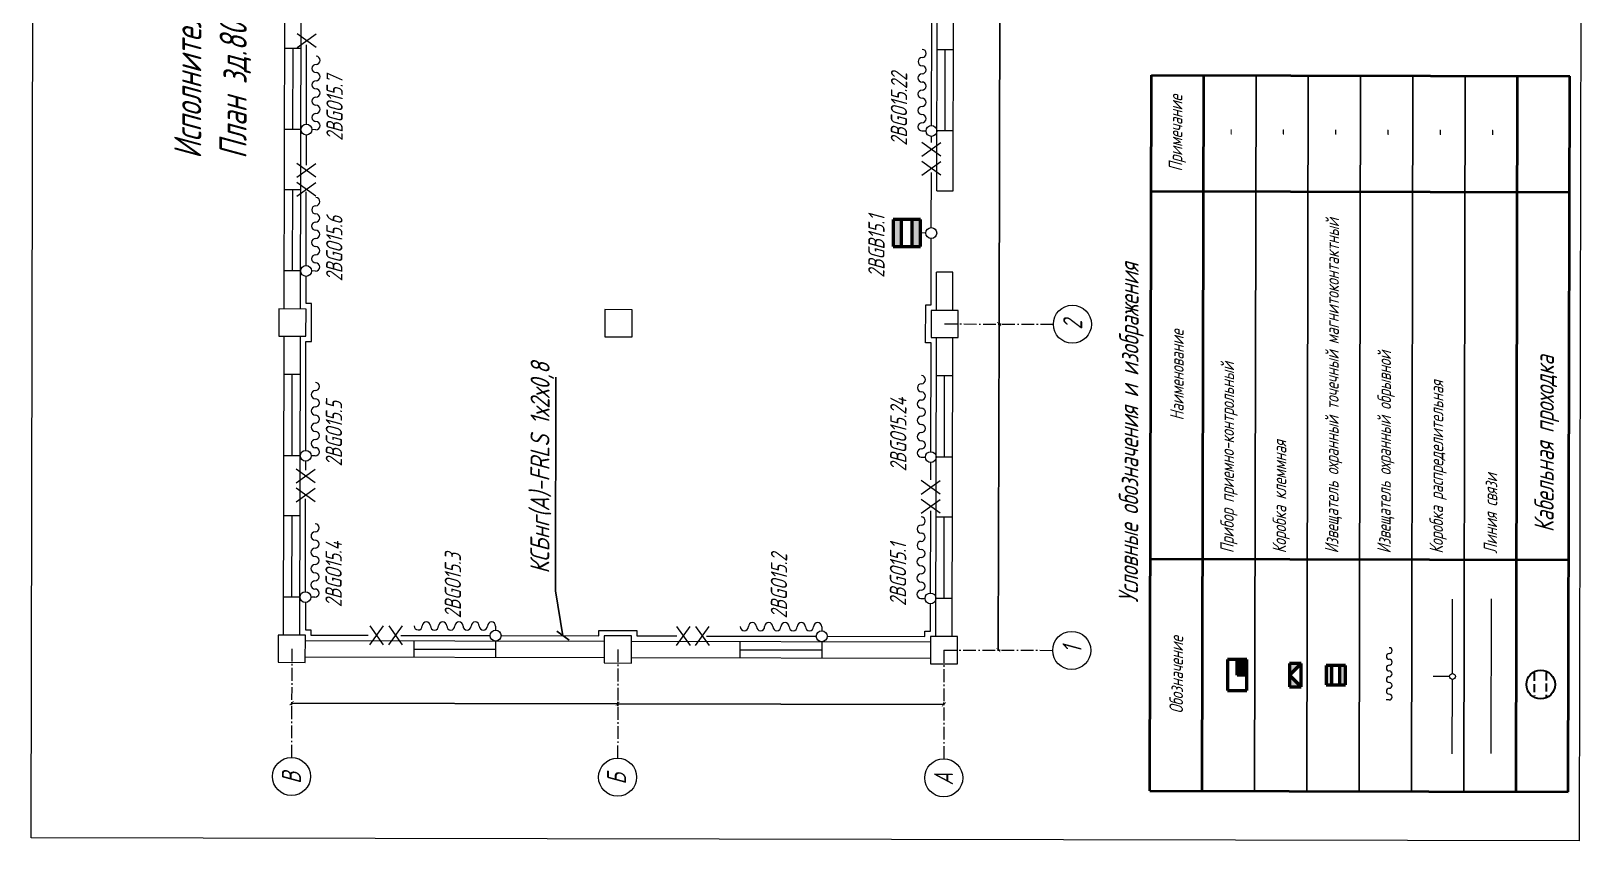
# Model space of a CAD drawing. Header units: millimetres. Extents: x 11147 to 17246, y -744 to 6547.
# Drawn here: x 14604 to 15576, y 1069 to 1575 of the extents above; entities that cross this region are included whole.
import ezdxf
from ezdxf import colors
from ezdxf.entities.mleader import LeaderData, LeaderLine
from ezdxf.math import Vec2, Vec3

# ---------------------------------------------------------------- set-up
doc = ezdxf.new("R2010")
doc.units = ezdxf.units.MM
doc.linetypes.add('gost5', pattern=[7, 5, -2, 0])
doc.linetypes.add('gost6', pattern=[12, 8, -1.5, 1, -1.5])
doc.layers.get('Defpoints').update_dxf_attribs({"color": 33})
for name, color, linetype, lineweight in [('Датчики (Вновь)', 2, 'Continuous', 50), ('КаБель силовой (Вновь)', 1, 'Continuous', 60), ('Линия выноска', 137, 'Continuous', 20), ('Линия связи (Вновь)', 3, 'Continuous', 60), ('Осевая', 4, 'gost6', 25), ('ППК и др. приБоры', 171, 'Continuous', 50), ('Размерная', 4, 'Continuous', 25), ('Рамка толстая', 7, 'Continuous', 60), ('Рамка тонкая', 5, 'Continuous', 25), ('Связь', 84, 'Continuous', 50), ('Строительный', 251, 'Continuous', 13), ('ТаБлица', 253, 'Continuous', 25), ('текст', 7, 'Continuous', 25), ('Щиты пульты (Вновь)', 5, 'Continuous', 50), ('Эл. аппараты (Вновь)', 93, 'Continuous', 50)]:
    doc.layers.add(name, color=color, linetype=linetype, lineweight=lineweight)
doc.styles.add('Simplex', font='simplex.shx', dxfattribs={"width": 0.7, "oblique": 15})
doc.styles.get("Standard").update_dxf_attribs({"font": 'arial.ttf'})
doc.dimstyles.new('ISO-25', dxfattribs={"dimtxt": 2.5, "dimasz": 2.5, "dimexe": 1.25, "dimexo": 0.625, "dimtad": 1, "dimtxsty": 'Standard', "dimcen": 2.5, "dimadec": 0, "dimazin": 0, "dimtfac": 1, "dimtmove": 0, "dimatfit": 3, "dimfxl": 1, "dimarcsym": 0})

# ---------------------------------------------------------------- blocks, each defined once
blk = doc.blocks.new('_ArchTick')
at = {"color": 0, "linetype": 'ByBlock', "const_width": 0.15}
blk.add_lwpolyline([(-0.5, -0.5), (0.5, 0.5)], dxfattribs=at)
blk = doc.blocks.new('*D144')
at = {"layer": 'Defpoints', "color": 0, "lineweight": 80, "transparency": 16777216}
for p in [(15209.69, 1392.19), (15209.69, 1392.19), (15209.26, 1188.19)]:
    blk.add_point(p, dxfattribs=at)
at = {"layer": 'Размерная', "color": 0, "lineweight": -2, "transparency": 16777216}
for p, q in [((15209.26, 1188.19), (15209.69, 1392.19)), ((15210.31, 1392.19), (15210.94, 1392.19)), ((15209.89, 1188.19), (15210.51, 1188.19))]:
    blk.add_line(p, q, dxfattribs=at)
at = {"layer": 'Размерная', "color": 0, "lineweight": -2, "transparency": 16777216, "xscale": 2.5, "yscale": 2.5, "zscale": 2.5}
for p, rotation in [((15209.69, 1392.19), 89.88075628171742), ((15209.26, 1188.19), 269.8807562817174)]:
    blk.add_blockref('_ArchTick', p, dxfattribs=dict(at, rotation=rotation))
blk = doc.blocks.new('*D139')
at = {"layer": 'Defpoints', "color": 0, "lineweight": 80, "transparency": 16777216}
for p in [(15210.11, 1596.19), (15210.11, 1596.19), (15209.69, 1392.19)]:
    blk.add_point(p, dxfattribs=at)
at = {"layer": 'Размерная', "color": 0, "lineweight": -2, "transparency": 16777216}
for p, q in [((15209.48, 1596.19), (15208.86, 1596.19)), ((15209.69, 1392.19), (15210.11, 1596.19)), ((15210.31, 1392.19), (15210.94, 1392.19))]:
    blk.add_line(p, q, dxfattribs=at)
at = {"layer": 'Размерная', "color": 0, "lineweight": -2, "transparency": 16777216, "xscale": 2.5, "yscale": 2.5, "zscale": 2.5}
for p, rotation in [((15210.11, 1596.19), 89.88075628171742), ((15209.69, 1392.19), 269.8807562817174)]:
    blk.add_blockref('_ArchTick', p, dxfattribs=dict(at, rotation=rotation))
blk = doc.blocks.new('*D145')
at = {"layer": 'Defpoints', "color": 0, "lineweight": 80, "transparency": 16777216}
for p in [(14971.19, 1154.69), (15175.19, 1154.26), (15175.19, 1154.26)]:
    blk.add_point(p, dxfattribs=at)
at = {"layer": 'Размерная', "color": 0, "lineweight": -2, "transparency": 16777216}
for p, q in [((14971.19, 1154.69), (15175.19, 1154.26)), ((14971.19, 1154.06), (14971.19, 1153.44)), ((15175.19, 1154.89), (15175.19, 1155.51))]:
    blk.add_line(p, q, dxfattribs=at)
at = {"layer": 'Размерная', "color": 0, "lineweight": -2, "transparency": 16777216, "xscale": 2.5, "yscale": 2.5, "zscale": 2.5}
for p, rotation in [((14971.19, 1154.69), 179.8807562817177), ((15175.19, 1154.26), 359.8807562817177)]:
    blk.add_blockref('_ArchTick', p, dxfattribs=dict(at, rotation=rotation))
blk = doc.blocks.new('*D143')
at = {"layer": 'Defpoints', "color": 0, "lineweight": 80, "transparency": 16777216}
for p in [(14767.19, 1155.11), (14971.19, 1154.69), (14971.19, 1154.69)]:
    blk.add_point(p, dxfattribs=at)
at = {"layer": 'Размерная', "color": 0, "lineweight": -2, "transparency": 16777216}
for p, q in [((14767.19, 1155.11), (14971.19, 1154.69)), ((14767.19, 1154.48), (14767.19, 1153.86)), ((14971.19, 1155.31), (14971.19, 1155.94))]:
    blk.add_line(p, q, dxfattribs=at)
at = {"layer": 'Размерная', "color": 0, "lineweight": -2, "transparency": 16777216, "xscale": 2.5, "yscale": 2.5, "zscale": 2.5}
for p, rotation in [((14767.19, 1155.11), 179.8807562817177), ((14971.19, 1154.69), 359.8807562817177)]:
    blk.add_blockref('_ArchTick', p, dxfattribs=dict(at, rotation=rotation))
blk = doc.blocks.new('A$C42F14C84')
at = {"layer": 'Датчики (Вновь)', "true_color": 0x000000}
h = blk.add_hatch(color=18, dxfattribs=at)
h.paths.add_polyline_path([(5, 3.5), (5, 5), (0, 5), (0, 3.5)])
h.paths.add_polyline_path([(0, 1.5), (0, 0), (5, 0), (5, 1.5)])
at = {"layer": 'Датчики (Вновь)', "color": 18, "true_color": 0x000000}
for p, q in [((0, 5), (0, 0)), ((5, 5), (0, 5)), ((0, 3.5), (5, 3.5)), ((5, 0), (5, 5)), ((0, 1.5), (5, 1.5)), ((0, 0), (5, 0))]:
    blk.add_line(p, q, dxfattribs=at)
blk = doc.blocks.new('_Oblique')
at = {"color": 0, "linetype": 'ByBlock', "lineweight": -2}
blk.add_line((-0.5, -0.5), (0.5, 0.5), dxfattribs=at)
blk = doc.blocks.new('A$C48594EF7')
at = {"layer": 'Щиты пульты (Вновь)'}
h = blk.add_hatch(color=256, dxfattribs=at)
h.paths.add_polyline_path([(0, 3), (0, 0), (3, 3)])
h.paths.add_polyline_path([(6, 3), (3, 3), (6, 0)])
for p, q in [((0, 3), (0, 0)), ((6, 3), (0, 3)), ((0, 0), (3, 3)), ((3, 3), (6, 0)), ((6, 0), (6, 3)), ((0, 0), (6, 0))]:
    blk.add_line(p, q, dxfattribs=at)
blk = doc.blocks.new('*T155')
at = {"layer": 'ТаБлица', "color": 0, "linetype": 'ByBlock', "lineweight": 40, "transparency": 16777216}
for p, q in [((0, 0), (0.93, 447.7)), ((0.93, 447.7), (262.65, 447.15)), ((32.71, -0.07), (33.65, 447.63)), ((229, -0.48), (229.94, 447.22)), ((261.72, -0.54), (262.65, 447.15)), ((0.78, 375.1), (262.5, 374.55)), ((0.3, 145.2), (262.02, 144.65)), ((0, 0), (261.72, -0.54))]:
    blk.add_line(p, q, dxfattribs=at)
at = {"layer": 'ТаБлица', "color": 5, "linetype": 'ByBlock', "lineweight": 25, "transparency": 16777216}
for p, q in [((65.43, -0.14), (66.36, 447.56)), ((98.14, -0.2), (99.08, 447.49)), ((130.86, -0.27), (131.79, 447.43)), ((163.57, -0.34), (164.51, 447.36)), ((196.29, -0.41), (197.22, 447.29))]:
    blk.add_line(p, q, dxfattribs=at)
at = {"layer": 'ТаБлица', "color": 2, "lineweight": 20, "transparency": 16777216, "char_height": 8.47, "rotation": 89.88076, "style": 'Simplex'}
for s, insert, width, attachment_point in [('{\\C256;\\c0;Примечание}', (17.21, 411.37), 72.6, 5), ('-', (49.93, 411.3), 65.34, 5), ('-', (82.64, 411.23), 65.34, 5), ('-', (115.36, 411.16), 65.34, 5), ('-', (148.07, 411.09), 65.34, 5), ('-', (180.79, 411.02), 65.34, 5), ('-', (213.5, 410.96), 65.34, 5), ('{\\C256;\\c0;Извещатель охранный точечный магнитоконтактный }', (114.81, 148.59), 222.64, 4), ('{\\C256;\\c0;Наименование}', (16.9, 260.12), 229.9, 5), ('{\\C256;\\c0;Извещатель охранный обрывной}', (147.53, 148.52), 222.64, 4), ('{\\C256;\\c0;Прибор приемно-контрольный}', (49.38, 148.73), 222.64, 4), ('{\\C256;\\c0;Коробка распределительная}', (180.24, 148.46), 222.64, 4), ('{\\C256;\\c0;Коробка клеммная}', (82.1, 148.66), 222.64, 4), ('{\\C256;\\c0;Линия связи}', (212.96, 148.39), 222.64, 4), ('{\\C256;\\c0;Обозначение}', (16.51, 72.57), 145.2, 5)]:
    blk.add_mtext(s, dxfattribs=dict(at, insert=insert, width=width, attachment_point=attachment_point))
blk = doc.blocks.new('A$C3F1D3E92')
at = {"layer": 'Датчики (Вновь)', "true_color": 0x000000}
h = blk.add_hatch(color=18, dxfattribs=at)
h.paths.add_polyline_path([(5, 3.5), (5, 5), (0, 5), (0, 3.5)])
h.paths.add_polyline_path([(0, 1.5), (0, 0), (5, 0), (5, 1.5)])
at = {"layer": 'Датчики (Вновь)', "color": 18, "true_color": 0x000000}
for p, q in [((0, 5), (0, 0)), ((5, 5), (0, 5)), ((5, 0), (5, 5)), ((0, 3.5), (5, 3.5)), ((0, 1.5), (5, 1.5)), ((0, 0), (5, 0))]:
    blk.add_line(p, q, dxfattribs=at)
blk = doc.blocks.new('A$C3B4B2642')
at = {"layer": 'ППК и др. приБоры'}
blk.add_hatch(color=256, dxfattribs=at).paths.add_polyline_path([(4, 2.5), (4, 0), (8, 0), (8, 2.5)])
for p, q in [((0, 5), (0, 0)), ((8, 5), (0, 5)), ((8, 0), (8, 5)), ((4, 0), (4, 2.5)), ((4, 2.5), (8, 2.5)), ((0, 0), (8, 0))]:
    blk.add_line(p, q, dxfattribs=at)

msp = doc.modelspace()

# ---------------------------------------------------------------- linework, layer by layer
at = {"color": 1, "linetype": 'gost5', "lineweight": 30}
for p, q in [((15544.46326, 1173.96249), (15544.55816, 1159.76045)), ((15552.05544, 1174.32039), (15551.89884, 1158.87313))]:
    msp.add_line(p, q, dxfattribs=at)
at = {"color": 5, "lineweight": 30}
msp.add_circle((15548.55504, 1166.7285), 8.97299, dxfattribs=at)
at = {"layer": 'КаБель силовой (Вновь)', "lineweight": 20}
for p, q in [((14782.3875, 1513.77885), (14779.8375, 1513.78416)), ((15161.48667, 1512.98987), (15164.03667, 1512.98457)), ((14782.20352, 1425.37904), (14779.65352, 1425.38435)), ((14781.96293, 1309.77929), (14779.41294, 1309.7846)), ((15161.06211, 1308.99031), (15163.61211, 1308.98501)), ((14781.77895, 1221.37949), (14779.22896, 1221.38479)), ((15160.87813, 1220.59051), (15163.42813, 1220.5852)), ((14894.79156, 1203.29425), (14894.78625, 1200.74425)), ((15098.79112, 1202.86968), (15098.78581, 1200.31969)), ((15453.77593, 1157.09331), (15451.96094, 1157.09709))]:
    msp.add_line(p, q, dxfattribs=at)
for centre, radius, start, end in [((15161.58751, 1561.43977), 2.55, 269.88075628, 89.88075628), ((14782.4671, 1552.02877), 2.55, 89.88075628, 269.88075628), ((14782.47772, 1557.12876), 2.55, 269.88075628, 89.88075628), ((15161.57689, 1556.33978), 2.55, 89.88075628, 269.88075628), ((14782.45649, 1546.92878), 2.55, 269.88075628, 89.88075628), ((15161.55567, 1546.1398), 2.55, 89.88075628, 269.88075628), ((15161.56628, 1551.23979), 2.55, 269.88075628, 89.88075628), ((14782.44587, 1541.82879), 2.55, 89.88075628, 269.88075628), ((14782.43526, 1536.7288), 2.55, 269.88075628, 89.88075628), ((15161.53444, 1535.93982), 2.55, 89.88075628, 269.88075628), ((15161.54505, 1541.03981), 2.55, 269.88075628, 89.88075628), ((14782.42464, 1531.62881), 2.55, 89.88075628, 269.88075628), ((14782.41403, 1526.52883), 2.55, 269.88075628, 89.88075628), ((15161.51321, 1525.73984), 2.55, 89.88075628, 269.88075628), ((15161.52382, 1530.83983), 2.55, 269.88075628, 89.88075628), ((14782.40342, 1521.42884), 2.55, 89.88075628, 269.88075628), ((14782.3928, 1516.32885), 2.55, 269.88075628, 89.88075628), ((15161.49198, 1515.53987), 2.55, 89.88075628, 269.88075628), ((15161.5026, 1520.63986), 2.55, 269.88075628, 89.88075628), ((14782.29374, 1468.72895), 2.55, 269.88075628, 89.88075628), ((14782.28312, 1463.62896), 2.55, 89.88075628, 269.88075628), ((14782.27251, 1458.52897), 2.55, 269.88075628, 89.88075628), ((14782.2619, 1453.42898), 2.55, 89.88075628, 269.88075628), ((14782.25128, 1448.32899), 2.55, 269.88075628, 89.88075628), ((14782.24067, 1443.22901), 2.55, 89.88075628, 269.88075628), ((14782.23005, 1438.12902), 2.55, 269.88075628, 89.88075628), ((14782.21944, 1433.02903), 2.55, 89.88075628, 269.88075628), ((14782.20882, 1427.92904), 2.55, 269.88075628, 89.88075628), ((15161.16294, 1357.44021), 2.55, 269.88075628, 89.88075628), ((14782.04254, 1348.02921), 2.55, 89.88075628, 269.88075628), ((14782.05315, 1353.1292), 2.55, 269.88075628, 89.88075628), ((15161.15233, 1352.34022), 2.55, 89.88075628, 269.88075628), ((14782.03192, 1342.92922), 2.55, 269.88075628, 89.88075628), ((15161.1311, 1342.14024), 2.55, 89.88075628, 269.88075628), ((15161.14172, 1347.24023), 2.55, 269.88075628, 89.88075628), ((14782.02131, 1337.82923), 2.55, 89.88075628, 269.88075628), ((14782.0107, 1332.72924), 2.55, 269.88075628, 89.88075628), ((15161.10987, 1331.94026), 2.55, 89.88075628, 269.88075628), ((15161.12049, 1337.04025), 2.55, 269.88075628, 89.88075628), ((14782.00008, 1327.62926), 2.55, 89.88075628, 269.88075628), ((14781.98947, 1322.52927), 2.55, 269.88075628, 89.88075628), ((15161.08865, 1321.74029), 2.55, 89.88075628, 269.88075628), ((15161.09926, 1326.84028), 2.55, 269.88075628, 89.88075628), ((14781.97885, 1317.42928), 2.55, 89.88075628, 269.88075628), ((14781.96824, 1312.32929), 2.55, 269.88075628, 89.88075628), ((15161.06742, 1311.54031), 2.55, 89.88075628, 269.88075628), ((15161.07803, 1316.6403), 2.55, 269.88075628, 89.88075628), ((14781.86917, 1264.72939), 2.55, 269.88075628, 89.88075628), ((15160.96835, 1263.94041), 2.55, 89.88075628, 269.88075628), ((15160.97897, 1269.0404), 2.55, 269.88075628, 89.88075628), ((14781.85856, 1259.6294), 2.55, 89.88075628, 269.88075628), ((14781.84795, 1254.52941), 2.55, 269.88075628, 89.88075628), ((15160.94712, 1253.74043), 2.55, 89.88075628, 269.88075628), ((15160.95774, 1258.84042), 2.55, 269.88075628, 89.88075628), ((14781.83733, 1249.42943), 2.55, 89.88075628, 269.88075628), ((14781.82672, 1244.32944), 2.55, 269.88075628, 89.88075628), ((15160.9259, 1243.54046), 2.55, 89.88075628, 269.88075628), ((15160.93651, 1248.64044), 2.55, 269.88075628, 89.88075628), ((14781.8161, 1239.22945), 2.55, 89.88075628, 269.88075628), ((14781.80549, 1234.12946), 2.55, 269.88075628, 89.88075628), ((15160.90467, 1233.34048), 2.55, 89.88075628, 269.88075628), ((15160.91528, 1238.44047), 2.55, 269.88075628, 89.88075628), ((14781.79488, 1229.02947), 2.55, 89.88075628, 269.88075628), ((14781.78426, 1223.92948), 2.55, 269.88075628, 89.88075628), ((15160.88344, 1223.1405), 2.55, 89.88075628, 269.88075628), ((15160.89405, 1228.24049), 2.55, 269.88075628, 89.88075628), ((14851.44165, 1203.38447), 2.55, 359.88075628, 179.88075628), ((14861.64163, 1203.36324), 2.55, 359.88075628, 179.88075628), ((14871.84161, 1203.34201), 2.55, 359.88075628, 179.88075628), ((14882.04159, 1203.32078), 2.55, 359.88075628, 179.88075628), ((14892.24157, 1203.29955), 2.55, 359.88075628, 179.88075628), ((15055.44121, 1202.9599), 2.55, 359.88075628, 179.88075628), ((15065.64119, 1202.93867), 2.55, 359.88075628, 179.88075628), ((15075.84117, 1202.91745), 2.55, 359.88075628, 179.88075628), ((15086.04115, 1202.89622), 2.55, 359.88075628, 179.88075628), ((15096.24112, 1202.87499), 2.55, 359.88075628, 179.88075628), ((14846.34167, 1203.39508), 2.55, 179.88075628, 359.88075628), ((14856.54164, 1203.37385), 2.55, 179.88075628, 359.88075628), ((14866.74162, 1203.35262), 2.55, 179.88075628, 359.88075628), ((14876.9416, 1203.3314), 2.55, 179.88075628, 359.88075628), ((14887.14158, 1203.31017), 2.55, 179.88075628, 359.88075628), ((15050.34122, 1202.97052), 2.55, 179.88075628, 359.88075628), ((15060.5412, 1202.94929), 2.55, 179.88075628, 359.88075628), ((15070.74118, 1202.92806), 2.55, 179.88075628, 359.88075628), ((15080.94116, 1202.90683), 2.55, 179.88075628, 359.88075628), ((15091.14113, 1202.8856), 2.55, 179.88075628, 359.88075628), ((15453.83259, 1184.31825), 1.815, 89.88075628, 269.88075628), ((15453.84015, 1187.94824), 1.815, 269.88075628, 89.88075628), ((15453.81749, 1177.05827), 1.815, 89.88075628, 269.88075628), ((15453.82504, 1180.68826), 1.815, 269.88075628, 89.88075628), ((15453.80238, 1169.79828), 1.815, 89.88075628, 269.88075628), ((15453.79482, 1166.16829), 1.815, 269.88075628, 89.88075628), ((15453.80993, 1173.42827), 1.815, 269.88075628, 89.88075628), ((15453.78727, 1162.5383), 1.815, 89.88075628, 269.88075628), ((15453.77971, 1158.90831), 1.815, 269.88075628, 89.88075628)]:
    msp.add_arc(centre, radius, start, end, dxfattribs=at)
at = {"layer": 'Линия связи (Вновь)', "lineweight": 20}
for p, q in [((15167.44374, 1516.37748), (15167.58526, 1584.37733)), ((14770.59463, 1565.26745), (14782.51229, 1573.74266)), ((14782.4946, 1565.24268), (14770.61232, 1573.76743)), ((14776.44458, 1517.19123), (14776.54806, 1566.91054)), ((14776.39106, 1491.47229), (14776.43043, 1510.39124)), ((15161.45383, 1497.20876), (15173.3715, 1505.68397)), ((15173.3538, 1497.18399), (15161.47152, 1505.70874)), ((15167.42147, 1505.67753), (15167.42959, 1509.5775)), ((14770.42571, 1484.10172), (14782.34337, 1492.57694)), ((14782.32568, 1484.07696), (14770.4434, 1492.6017)), ((15161.42906, 1485.30878), (15173.34673, 1493.784)), ((15173.32904, 1485.28402), (15161.44675, 1493.80877)), ((15167.31088, 1452.5392), (15167.38268, 1487.03989)), ((14770.40094, 1472.20175), (14782.3186, 1480.67696)), ((14782.30091, 1472.17698), (14770.41863, 1480.70173)), ((14776.26061, 1428.79142), (14776.35646, 1474.84875)), ((15163.90381, 1449.14628), (15160.50382, 1449.15336)), ((15167.21023, 1404.17772), (15167.29673, 1445.73921)), ((14776.21107, 1404.99147), (14776.24645, 1421.99143)), ((14779.61107, 1404.9844), (14776.21107, 1404.99147)), ((14779.56153, 1381.18445), (14779.61107, 1404.9844)), ((15163.7607, 1380.38485), (15163.81023, 1404.1848)), ((15163.81023, 1404.1848), (15167.21023, 1404.17772)), ((14776.02002, 1313.19167), (14776.16154, 1381.19152)), ((14776.16154, 1381.19152), (14779.56153, 1381.18445)), ((15167.1607, 1380.37778), (15163.7607, 1380.38485)), ((15167.01917, 1312.37792), (15167.1607, 1380.37778)), ((14775.99411, 1300.74254), (14776.00587, 1306.39169)), ((15166.98272, 1294.864), (15167.00502, 1305.57794)), ((14770.02794, 1292.98008), (14781.94561, 1301.45529)), ((14781.92792, 1292.95531), (14770.04563, 1301.48006)), ((15161.01387, 1285.81133), (15172.93154, 1294.28655)), ((15172.91384, 1285.78657), (15161.03156, 1294.31131)), ((14770.00318, 1281.0801), (14781.92084, 1289.55532)), ((14781.90315, 1281.05534), (14770.02087, 1289.58008)), ((14775.83604, 1224.79186), (14775.95684, 1282.83617)), ((15160.9891, 1273.91136), (15172.90677, 1282.38657)), ((15172.88908, 1273.88659), (15161.00679, 1282.41134)), ((15166.8352, 1223.97811), (15166.94218, 1275.38235)), ((14775.82189, 1217.99188), (14775.78651, 1200.99191)), ((15166.78566, 1200.17817), (15166.82104, 1217.17813)), ((15493.35896, 1173.60265), (15493.45591, 1220.18755)), ((15517.55632, 1123.63015), (15517.75778, 1220.42994)), ((14775.78651, 1200.99191), (14779.1865, 1200.98484)), ((14779.1865, 1200.98484), (14779.17943, 1197.58484)), ((14779.17943, 1197.58484), (14815.15063, 1197.50998)), ((14816.02777, 1191.55814), (14824.55252, 1203.44043)), ((14816.05254, 1203.45812), (14824.52776, 1191.54045)), ((14827.92775, 1191.53338), (14836.4525, 1203.41566)), ((14827.95251, 1203.43335), (14836.42773, 1191.51569)), ((14835.45367, 1197.46773), (14891.37918, 1197.35133)), ((14898.17917, 1197.33718), (14959.37904, 1197.20981)), ((14959.37904, 1197.20981), (14959.38611, 1200.60981)), ((14959.38611, 1200.60981), (14983.18606, 1200.56027)), ((14983.18606, 1200.56027), (14983.17899, 1197.16028)), ((14983.17899, 1197.16028), (15008.18339, 1197.10824)), ((15007.95316, 1191.15871), (15016.47791, 1203.04099)), ((15007.97793, 1203.05868), (15016.45314, 1191.14102)), ((15019.85314, 1191.13394), (15028.37788, 1203.01623)), ((15019.8779, 1203.03392), (15028.35312, 1191.11625)), ((15026.74952, 1197.0696), (15095.37874, 1196.92677)), ((15102.17873, 1196.91262), (15163.3786, 1196.78525)), ((15163.3786, 1196.78525), (15163.38567, 1200.18524)), ((15163.38567, 1200.18524), (15166.78566, 1200.17817)), ((15491.54019, 1171.79143), (15481.25521, 1171.81284)), ((15493.25445, 1123.38776), (15493.35141, 1169.97266))]:
    msp.add_line(p, q, dxfattribs=at)
at = {"layer": 'Осевая', "lineweight": 20}
for p, q in [((15175.68544, 1392.26006), (15243.6853, 1392.11854)), ((14767.26176, 1189.10963), (14767.12024, 1121.10978)), ((14971.26132, 1188.68507), (14971.1198, 1120.68521)), ((15175.26088, 1188.2605), (15175.11936, 1120.26065)), ((15175.26088, 1188.2605), (15243.26073, 1188.11898))]:
    msp.add_line(p, q, dxfattribs=at)
at = {"layer": 'Рамка толстая', "color": 18, "lineweight": 20, "true_color": 0x000000}
for p, q in [((14604.18717, 1070.91853), (14606.96166, 2404.04065)), ((15572.81008, 1068.90264), (15575.58457, 2402.02475)), ((15572.81008, 1068.90264), (14604.18717, 1070.91853))]:
    msp.add_line(p, q, dxfattribs=at)
at = {"layer": 'Рамка тонкая', "lineweight": 20}
for centre in [(15255.58527, 1392.09377), (15255.16071, 1188.09421), (14767.09548, 1109.2098), (14971.09503, 1108.78524), (15175.09459, 1108.36068)]:
    msp.add_circle(centre, 11.9, dxfattribs=at)
at = {"layer": 'Связь', "lineweight": 20}
msp.add_circle((15493.35518, 1171.78765), 1.815, dxfattribs=at)
at = {"layer": 'Строительный', "lineweight": 20}
for p, q in [((14762.60403, 1401.61978), (14762.99321, 1588.61938)), ((14772.80401, 1401.59855), (14773.19319, 1588.59815)), ((15170.75882, 1475.57049), (15170.99233, 1587.77025)), ((15180.9588, 1475.54927), (15181.19231, 1587.74902)), ((14762.94368, 1564.81943), (14773.14366, 1564.7982)), ((14767.93753, 1513.80893), (14768.04367, 1564.80882)), ((15170.9428, 1563.9703), (15181.14277, 1563.94907)), ((15175.93664, 1512.9598), (15176.04278, 1563.95969)), ((14773.03752, 1513.79831), (14762.83754, 1513.81954)), ((15181.03663, 1512.94918), (15170.83665, 1512.97041)), ((14762.7597, 1476.41962), (14772.95968, 1476.39839)), ((14767.75355, 1425.40912), (14767.85969, 1476.40901)), ((15170.75882, 1475.57049), (15180.9588, 1475.54927)), ((14772.85354, 1425.3985), (14762.65356, 1425.41973)), ((15170.60314, 1400.77066), (15170.65268, 1424.5706)), ((15180.85265, 1424.54938), (15170.65268, 1424.5706)), ((15180.80312, 1400.74943), (15180.85265, 1424.54938)), ((14759.20404, 1401.62686), (14759.16865, 1384.6269)), ((14776.204, 1401.59148), (14759.20404, 1401.62686)), ((14776.16862, 1384.59152), (14776.204, 1401.59148)), ((14963.20359, 1401.2023), (14963.16821, 1384.20233)), ((14980.20356, 1401.16692), (14963.20359, 1401.2023)), ((14980.16818, 1384.16695), (14980.20356, 1401.16692)), ((15167.20315, 1400.77773), (15167.16777, 1383.77777)), ((15184.20311, 1400.74235), (15167.20315, 1400.77773)), ((15184.16773, 1383.74239), (15184.20311, 1400.74235)), ((14759.16865, 1384.6269), (14776.16862, 1384.59152)), ((14762.17946, 1197.62022), (14762.56865, 1384.61982)), ((14772.37944, 1197.599), (14772.76863, 1384.59859)), ((14963.16821, 1384.20233), (14980.16818, 1384.16695)), ((15167.16777, 1383.77777), (15184.16773, 1383.74239)), ((15170.17858, 1196.7711), (15170.56776, 1383.77069)), ((15180.37856, 1196.74987), (15180.76774, 1383.74946)), ((14762.51912, 1360.81987), (14772.71909, 1360.79864)), ((14767.51296, 1309.80937), (14767.6191, 1360.80926)), ((15170.51823, 1359.97074), (15180.71821, 1359.94952)), ((15175.51208, 1308.96024), (15175.61822, 1359.96013)), ((14772.61295, 1309.79875), (14762.41297, 1309.81998)), ((15180.61207, 1308.94963), (15170.41209, 1308.97085)), ((14762.33514, 1272.42006), (14772.53512, 1272.39883)), ((14767.32899, 1221.40956), (14767.43513, 1272.40945)), ((15170.33425, 1271.57094), (15180.53423, 1271.54971)), ((15175.3281, 1220.56043), (15175.43424, 1271.56032)), ((14772.42897, 1221.39895), (14762.229, 1221.42017)), ((15180.42809, 1220.54982), (15170.22811, 1220.57105)), ((14758.77947, 1197.6273), (14758.74409, 1180.62734)), ((14775.77943, 1197.59192), (14758.77947, 1197.6273)), ((14775.74405, 1180.59196), (14775.77943, 1197.59192)), ((14962.77903, 1197.20274), (14962.74365, 1180.20277)), ((14979.77899, 1197.16736), (14962.77903, 1197.20274)), ((14979.74361, 1180.16739), (14979.77899, 1197.16736)), ((15166.77859, 1196.77817), (15166.74321, 1179.77821)), ((15183.77855, 1196.74279), (15166.77859, 1196.77817)), ((15183.74317, 1179.74283), (15183.77855, 1196.74279)), ((14775.77236, 1194.19193), (14962.77195, 1193.80274)), ((14843.75098, 1183.85043), (14843.77221, 1194.05041)), ((14843.7616, 1188.95042), (14894.76149, 1188.84428)), ((14894.7721, 1193.94427), (14894.75087, 1183.74429)), ((14979.77192, 1193.76736), (15166.77151, 1193.37818)), ((15047.75054, 1183.42587), (15047.77177, 1193.62584)), ((15047.76116, 1188.52585), (15098.76105, 1188.41971)), ((15098.77166, 1193.5197), (15098.75043, 1183.31972)), ((14758.74409, 1180.62734), (14775.74405, 1180.59196)), ((14775.75113, 1183.99195), (14962.75073, 1183.60277)), ((14962.74365, 1180.20277), (14979.74361, 1180.16739)), ((14979.75069, 1183.56739), (15166.75028, 1183.1782)), ((15166.74321, 1179.77821), (15183.74317, 1179.74283))]:
    msp.add_line(p, q, dxfattribs=at)
at = {"layer": 'Эл. аппараты (Вновь)', "lineweight": 20}
for centre in [(14776.43751, 1513.79124), (14776.43751, 1513.79124), (15167.43666, 1512.97749), (15167.3038, 1449.13921), (14776.25353, 1425.39143), (14776.25353, 1425.39143), (14776.01294, 1309.79168), (14776.01294, 1309.79168), (15167.0121, 1308.97793), (15167.0121, 1308.97793), (14775.82897, 1221.39187), (14775.82897, 1221.39187), (15166.82812, 1220.57812), (15166.82812, 1220.57812), (14894.77918, 1197.34426), (14894.77918, 1197.34426), (15098.77874, 1196.9197), (15098.77874, 1196.9197)]:
    msp.add_circle(centre, 3.4, dxfattribs=at)

# ---------------------------------------------------------------- block references
msp.add_blockref('*T155', (15304.09113, 1100.16726))
at = {"lineweight": 20, "xscale": 2.42, "yscale": 2.42, "zscale": 2.42, "rotation": 89.88075628169861}
for name, p in [('A$C3B4B2642', (15364.72192, 1162.96093)), ('A$C3F1D3E92', (15426.42656, 1166.46264))]:
    msp.add_blockref(name, p, dxfattribs=at)
at = {"layer": 'Строительный', "lineweight": 20, "xscale": 3.4, "yscale": 3.4, "zscale": 3.4, "rotation": 89.88075628169861}
msp.add_blockref('A$C42F14C84', (15160.48614, 1440.65328), dxfattribs=at)
at = {"layer": 'ТаБлица', "color": 2, "lineweight": 20, "xscale": 2.42, "yscale": 2.42, "zscale": 2.42, "rotation": 89.88075628169861}
msp.add_blockref('A$C48594EF7', (15398.63757, 1165.32663), dxfattribs=at)

# ---------------------------------------------------------------- texts
at = {"layer": 'ТаБлица', "color": 2, "lineweight": 20, "char_height": 12.1, "width": 447.4224887, "attachment_point": 5, "rotation": 89.88075628, "style": 'Simplex'}
for s, insert in [('{\\C256;\\c0;Условные обозначения и изображения}', (15292.45732, 1324.18072)), ('{\\C256;\\c0;Кабельная проходка}', (15552.37037, 1317.25823))]:
    msp.add_mtext(s, dxfattribs=dict(at, insert=insert))
at = {"layer": 'текст', "lineweight": 20, "ltscale": 100, "insert": (14693.63548, 1495.58848), "char_height": 17, "width": 836.672, "attachment_point": 1, "rotation": 89.88075628, "style": 'Simplex'}
msp.add_mtext('Исполнительная схема монтажа сетей связи\\PПлан зд.800/2 на отм. 0.000', dxfattribs=at)
at = {"layer": 'текст', "lineweight": 20, "attachment_point": 1, "rotation": 89.88075628, "style": 'Simplex'}
for s, width, insert, char_height in [('\\pi-23.347;2BGO15.7', 5, (14788.97, 1530.15958), 10.2), ('\\pi-26.316;2BGO15.22', 5, (15142.01425, 1530.059), 10.2), ('\\pi-22.811;2BGO15.6', 5, (14788.78602, 1441.75978), 10.2), ('\\pi-21.647;2BGB15.1', 5, (15127.89126, 1442.75501), 10.2), ('\\pi-0.82105;2', 6.0958109, (15249.80752, 1389.49626), 11.9), ('\\pi-23.007;2BGO15.5', 5, (14788.54544, 1326.16003), 10.2), ('\\pi-26.067;2BGO15.24', 5, (15141.58969, 1326.05944), 10.2), ('\\pi-22.667;2BGO15.4', 5, (14788.36146, 1237.76022), 10.2), ('\\pi-21.817;2BGO15.1', 5, (15141.40571, 1237.65963), 10.2), ('\\pi-23.177;2BGO15.3', 5, (14862.93812, 1231.38455), 10.2), ('\\pi-22.916;2BGO15.2', 5, (15066.93768, 1230.95998), 10.2), ('\\pi1.4536;1', 6.0958109, (15249.38158, 1184.83465), 11.9), ('\\pi-1.0194;В', 6.0958109, (14761.10823, 1105.67204), 11.9), ('\\pi-0.72806;Б', 6.0958109, (14964.50269, 1104.89466), 11.9), ('\\pi-0.32376;А', 6.0958109, (15168.99724, 1103.97528), 11.9)]:
    msp.add_mtext_dynamic_manual_height_columns(s, width=width, gutter_width=12.5, heights=[0], dxfattribs=dict(at, insert=insert, char_height=char_height))

# ---------------------------------------------------------------- dimensions: what is measured, and where the dimension line sits
at = {"layer": 'Размерная', "lineweight": 20}
dim = msp.add_linear_dim(base=(15210.10993, 1596.18886), p1=(15209.68537, 1392.1893), p2=(15210.10993, 1596.18886), angle=89.88075628, text=' ', dimstyle='ISO-25', override={"dimlfac": 100, "dimtxsty": 'Simplex', "dimblk1": 'ArchTick', "dimblk2": 'ArchTick', "dimsah": 1}, dxfattribs=at)
dim.commit()
dim.dimension.update_dxf_attribs({"geometry": '*D139', "text_midpoint": (15209.84799, 1470.32488), "dimtype": 160})
for base, p1, p2, angle, picture, middle in [((15209.68537, 1392.1893), (15209.26081, 1188.18974), (15209.68537, 1392.1893), 89.88075628, '*D144', (15209.47309, 1290.18952)), ((14971.19056, 1154.68514), (14767.191, 1155.1097), (14971.19056, 1154.68514), 179.88075628, '*D143', (14869.19078, 1154.89742)), ((15175.19012, 1154.26058), (14971.19056, 1154.68514), (15175.19012, 1154.26058), 179.88075628, '*D145', (15073.19034, 1154.47286))]:
    dim = msp.add_linear_dim(base=base, p1=p1, p2=p2, angle=angle, text=' ', dimstyle='ISO-25', override={"dimlfac": 100, "dimtxsty": 'Simplex', "dimblk1": 'ArchTick', "dimblk2": 'ArchTick', "dimsah": 1}, dxfattribs=at)
    dim.commit()
    dim.dimension.update_dxf_attribs({"geometry": picture, "text_midpoint": middle})

# ---------------------------------------------------------------- leaders
at = {"layer": 'Линия выноска', "lineweight": 20}
ml = msp.add_multileader_mtext('Standard', dxfattribs=at)
ml.set_content('{\\Fgost|c204;\\W1;\\C256;\\c0;КСБнг(А)-FRLS 1х2х0,8}', color=2, style='Simplex')
ml.set_leader_properties()
ml.set_arrow_properties(name='OBLIQUE')
ml.build(insert=Vec2(0, 0))
ml.multileader.update_dxf_attribs({"text_left_attachment_type": 6, "text_right_attachment_type": 6, "dogleg_length": 8.32248, "arrow_head_size": 6.8})
ctx = ml.context
ctx.base_point, ctx.char_height, ctx.arrow_head_size, ctx.landing_gap_size, ctx.plane_origin, ctx.plane_x_axis, ctx.plane_y_axis = Vec3(14932.2752, 1229.30306), 11.9, 6.8, 6.8, Vec3(14924.86207, 1118.79429), Vec3(0.002081194, 0.999997834), Vec3(-0.999997834, 0.002081194)
ctx.left_attachment, ctx.right_attachment = 6, 6
notes = []
notes.append((ctx, [(0, (1, 1, 0), (14932.26701, 1225.36677), (0.002081194, 0.999997834), 3.9363, [(0, [(14936.9041, 1197.25659)], 0, [])])]))
ctx.mtext.insert, ctx.mtext.text_direction, ctx.mtext.rotation, ctx.mtext.flow_direction = Vec3(14916.42272, 1236.13607), Vec3(0.002081194, 0.999997834), 1.568715131, 5
for ctx, leaders in notes:
    for number, flags, end, landing, length, lines in leaders:
        leader = LeaderData()
        leader.index, (leader.has_last_leader_line, leader.has_dogleg_vector, leader.attachment_direction) = number, flags
        leader.last_leader_point, leader.dogleg_vector, leader.dogleg_length = Vec3(end), Vec3(landing), length
        for number, points, colour, breaks in lines:
            line = LeaderLine()
            line.index, line.vertices, line.color, line.breaks = number, Vec3.list(points), colors.encode_raw_color(colour), breaks
            leader.lines.append(line)
        ctx.leaders.append(leader)

doc.saveas('drawing.dxf')
